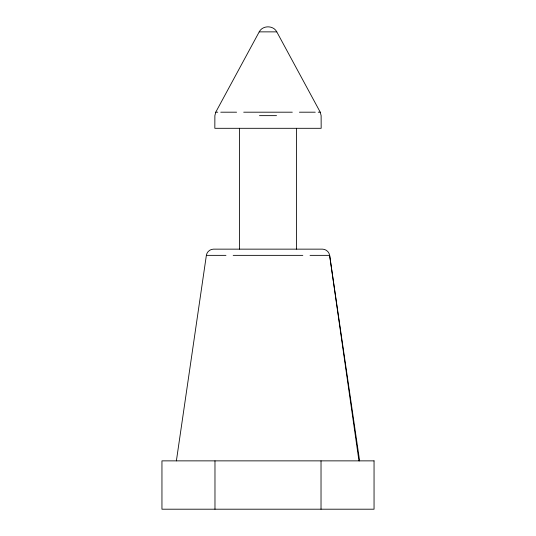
<?xml version="1.0" encoding="UTF-8"?>
<svg xmlns="http://www.w3.org/2000/svg" width="536" height="536" viewBox="0 0 536 536"><rect width="100%" height="100%" fill="white"/><g stroke="black" fill="none" stroke-linecap="round" stroke-linejoin="round"><path stroke-width="0.8" d="M176.384 460.866L206.367 255.357C206.856 251.893 210.025 249.14 213.522 249.146L322.478 249.146C325.975 249.14 329.144 251.893 329.633 255.357L359.616 460.866M215.747 112.192L214.876 115.642L214.829 128.305L321.171 128.305L321.124 115.642L320.253 112.192L276.784 31.865C273.4 25.159 262.6 25.159 259.216 31.865L215.747 112.192L217.77 112.192M259.216 31.865L276.784 31.865M220.752 112.192L236.584 112.192M243.699 112.192L292.301 112.192M299.416 112.192L315.248 112.192M318.23 112.192L320.253 112.192M259.471 115.642L276.529 115.642M206.367 255.357L225.958 255.357M233.18 255.357L302.82 255.357M310.043 255.357L329.633 255.357L358.959 460.866M321.024 460.866L321.024 509.2M296.522 128.305L296.522 249.146M239.478 128.305L239.478 249.146M214.976 460.866L214.976 509.2M374.048 460.866L161.952 460.866L161.952 509.2L374.048 509.2L374.048 460.866"/></g></svg>
